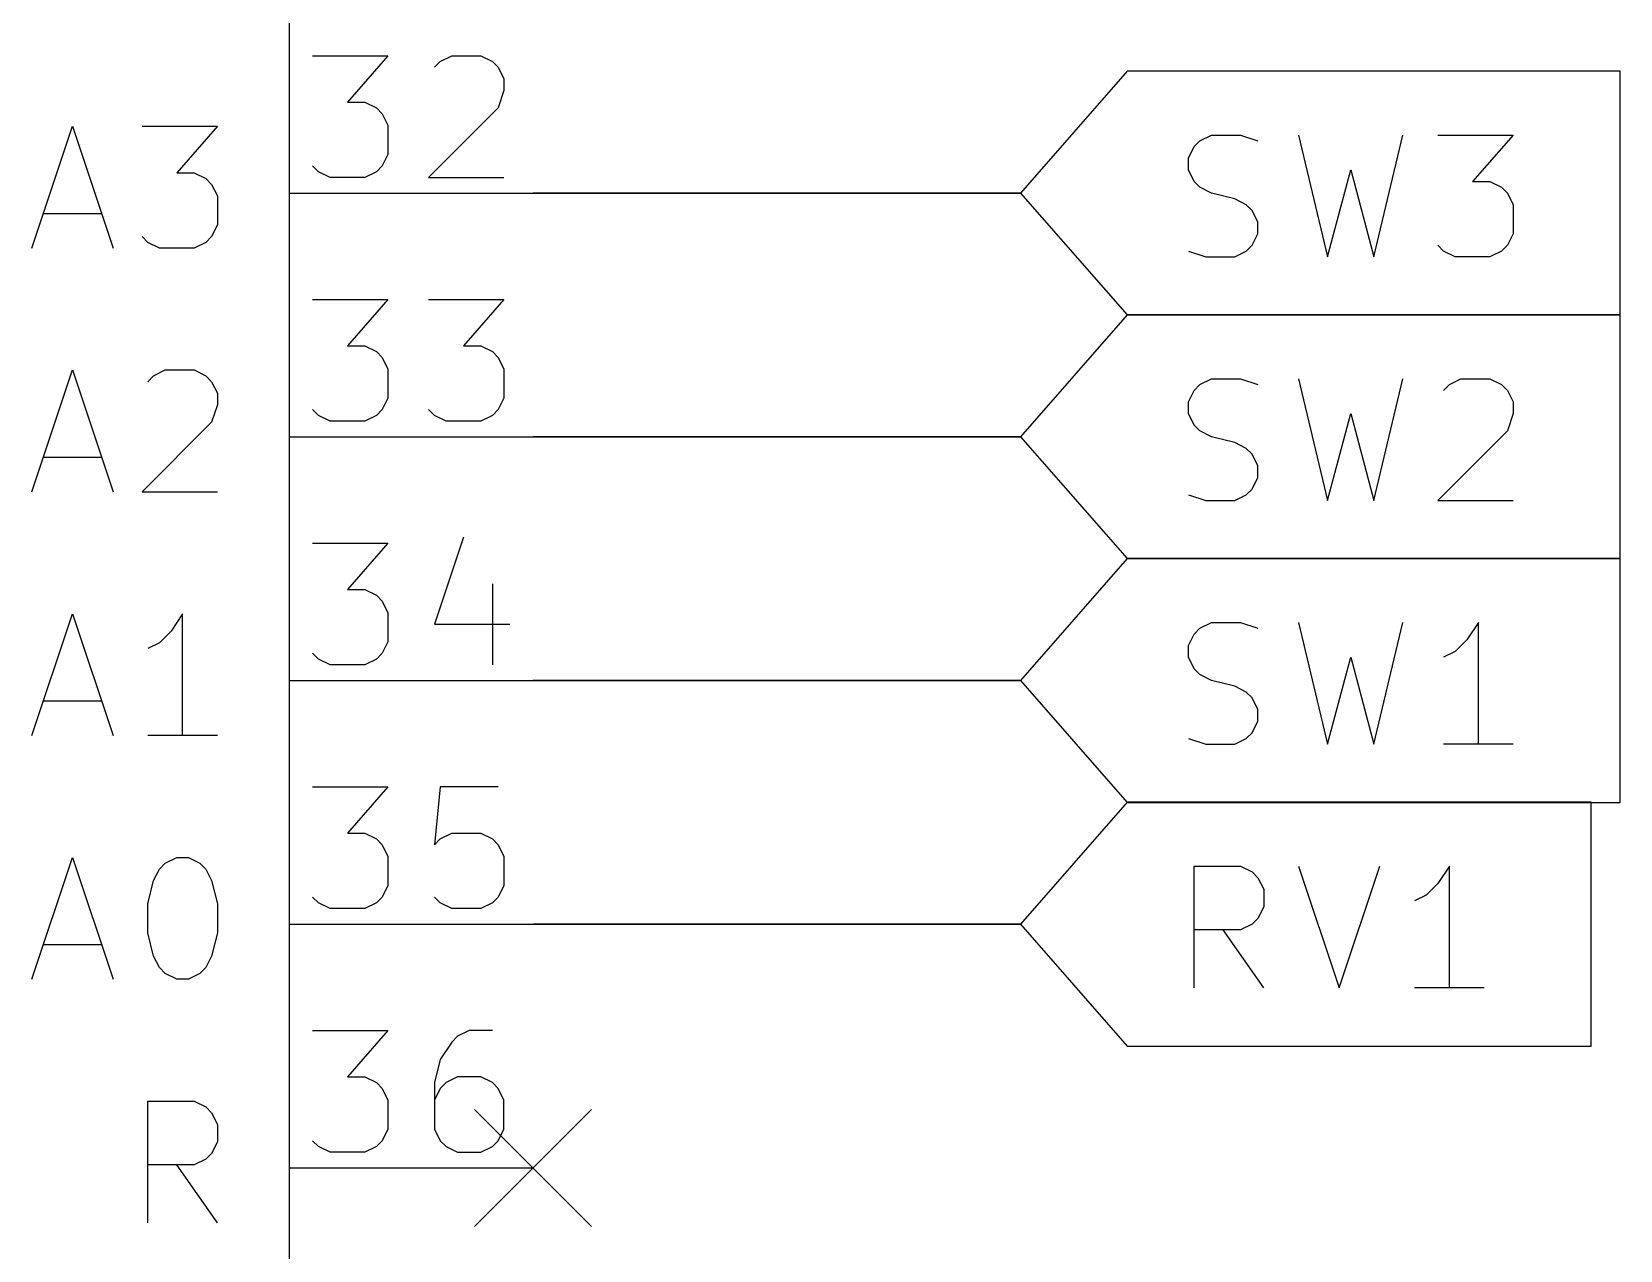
# Model space of a CAD drawing. Extents: x -4.8 to 16.7, y -9.4 to 5.7.
# Drawn here: x 12.927 to 14.394, y -1.806 to -0.681 of the extents above; entities that cross this region are included whole.
import ezdxf

# ---------------------------------------------------------------- set-up
doc = ezdxf.new("R2010")
doc.units = 0
doc.header["$MEASUREMENT"] = 0
for name, color, linetype in [('BLUE2', 5, 'CONTINUOUS'), ('CYAN2', 4, 'CONTINUOUS'), ('RED2', 1, 'CONTINUOUS'), ('RED3', 11, 'CONTINUOUS')]:
    doc.layers.add(name, color=color, linetype=linetype)
doc.layers.add('GREEN3', color=91, linetype='CONTINUOUS', lineweight=30)

msp = doc.modelspace()

# ---------------------------------------------------------------- linework, layer by layer
at = {"layer": 'BLUE2', "linetype": 'Continuous'}
for p, q in [((13.3358, -1.6757), (13.4438, -1.7837)), ((13.4438, -1.6757), (13.3358, -1.7837))]:
    msp.add_line(p, q, dxfattribs=at)
at = {"layer": 'CYAN2', "linetype": 'Continuous'}
for p, q in [((12.927, -0.8805), (12.9645, -0.768)), ((12.927, -0.8805), (12.9645, -0.768)), ((12.9645, -0.768), (13.002, -0.8805)), ((12.9645, -0.768), (13.002, -0.8805)), ((13.0288, -0.768), (13.0984, -0.768)), ((13.0288, -0.768), (13.0984, -0.768)), ((13.0984, -0.768), (13.0609, -0.8109)), ((13.0984, -0.768), (13.0609, -0.8109)), ((13.0609, -0.8109), (13.077, -0.8109)), ((13.0609, -0.8109), (13.077, -0.8109)), ((13.077, -0.8109), (13.0877, -0.8163)), ((13.077, -0.8109), (13.0877, -0.8163)), ((13.0877, -0.8163), (13.093, -0.8216)), ((13.0877, -0.8163), (13.093, -0.8216)), ((13.093, -0.8216), (13.0984, -0.8323)), ((13.093, -0.8216), (13.0984, -0.8323)), ((13.0984, -0.8323), (13.0984, -0.8591)), ((13.0984, -0.8323), (13.0984, -0.8591)), ((12.9377, -0.8484), (12.9913, -0.8484)), ((12.9377, -0.8484), (12.9913, -0.8484)), ((13.0984, -0.8591), (13.093, -0.8698)), ((13.0984, -0.8591), (13.093, -0.8698)), ((13.0341, -0.8752), (13.0288, -0.8698)), ((13.0341, -0.8752), (13.0288, -0.8698)), ((13.0449, -0.8805), (13.0341, -0.8752)), ((13.0449, -0.8805), (13.0341, -0.8752)), ((13.0877, -0.8752), (13.077, -0.8805)), ((13.0877, -0.8752), (13.077, -0.8805)), ((13.093, -0.8698), (13.0877, -0.8752)), ((13.093, -0.8698), (13.0877, -0.8752)), ((13.077, -0.8805), (13.0449, -0.8805)), ((13.077, -0.8805), (13.0449, -0.8805)), ((12.927, -1.1055), (12.9645, -0.993)), ((12.927, -1.1055), (12.9645, -0.993)), ((12.9645, -0.993), (13.002, -1.1055)), ((12.9645, -0.993), (13.002, -1.1055)), ((13.0395, -0.9984), (13.0502, -0.993)), ((13.0395, -0.9984), (13.0502, -0.993)), ((13.0502, -0.993), (13.077, -0.993)), ((13.0502, -0.993), (13.077, -0.993)), ((13.077, -0.993), (13.0877, -0.9984)), ((13.077, -0.993), (13.0877, -0.9984)), ((13.0341, -1.0038), (13.0395, -0.9984)), ((13.0341, -1.0038), (13.0395, -0.9984)), ((13.0877, -0.9984), (13.093, -1.0038)), ((13.0877, -0.9984), (13.093, -1.0038)), ((13.093, -1.0038), (13.0984, -1.0145)), ((13.093, -1.0038), (13.0984, -1.0145)), ((13.0984, -1.0252), (13.093, -1.0413)), ((13.0984, -1.0252), (13.093, -1.0413)), ((13.0984, -1.0145), (13.0984, -1.0252)), ((13.0984, -1.0145), (13.0984, -1.0252)), ((13.093, -1.0413), (13.0288, -1.1055)), ((13.093, -1.0413), (13.0288, -1.1055)), ((12.9377, -1.0734), (12.9913, -1.0734)), ((12.9377, -1.0734), (12.9913, -1.0734)), ((13.0288, -1.1055), (13.0984, -1.1055)), ((13.0288, -1.1055), (13.0984, -1.1055)), ((12.927, -1.3305), (12.9645, -1.218)), ((12.927, -1.3305), (12.9645, -1.218)), ((12.9645, -1.218), (13.002, -1.3305)), ((12.9645, -1.218), (13.002, -1.3305)), ((13.0663, -1.218), (13.0556, -1.2341)), ((13.0663, -1.218), (13.0556, -1.2341)), ((13.0663, -1.3305), (13.0663, -1.218)), ((13.0663, -1.3305), (13.0663, -1.218)), ((13.0449, -1.2448), (13.0341, -1.2502)), ((13.0449, -1.2448), (13.0341, -1.2502)), ((13.0556, -1.2341), (13.0449, -1.2448)), ((13.0556, -1.2341), (13.0449, -1.2448)), ((12.9377, -1.2984), (12.9913, -1.2984)), ((12.9377, -1.2984), (12.9913, -1.2984)), ((13.0984, -1.3305), (13.0341, -1.3305)), ((13.0984, -1.3305), (13.0341, -1.3305)), ((12.927, -1.5555), (12.9645, -1.443)), ((12.927, -1.5555), (12.9645, -1.443)), ((12.9645, -1.443), (13.002, -1.5555)), ((12.9645, -1.443), (13.002, -1.5555)), ((13.0449, -1.4538), (13.0502, -1.4484)), ((13.0449, -1.4538), (13.0502, -1.4484)), ((13.0502, -1.4484), (13.0609, -1.443)), ((13.0502, -1.4484), (13.0609, -1.443)), ((13.0609, -1.443), (13.0716, -1.443)), ((13.0609, -1.443), (13.0716, -1.443)), ((13.0716, -1.443), (13.0823, -1.4484)), ((13.0716, -1.443), (13.0823, -1.4484)), ((13.0823, -1.4484), (13.0877, -1.4538)), ((13.0823, -1.4484), (13.0877, -1.4538)), ((13.0341, -1.4859), (13.0395, -1.4645)), ((13.0341, -1.4859), (13.0395, -1.4645)), ((13.0395, -1.4645), (13.0449, -1.4538)), ((13.0395, -1.4645), (13.0449, -1.4538)), ((13.0877, -1.4538), (13.093, -1.4645)), ((13.0877, -1.4538), (13.093, -1.4645)), ((13.093, -1.4645), (13.0984, -1.4859)), ((13.093, -1.4645), (13.0984, -1.4859)), ((13.0341, -1.5127), (13.0341, -1.4859)), ((13.0341, -1.5127), (13.0341, -1.4859)), ((13.0984, -1.4859), (13.0984, -1.5127)), ((13.0984, -1.4859), (13.0984, -1.5127)), ((12.9377, -1.5234), (12.9913, -1.5234)), ((12.9377, -1.5234), (12.9913, -1.5234)), ((13.0395, -1.5341), (13.0341, -1.5127)), ((13.0395, -1.5341), (13.0341, -1.5127)), ((13.0984, -1.5127), (13.093, -1.5341)), ((13.0984, -1.5127), (13.093, -1.5341)), ((13.0449, -1.5448), (13.0395, -1.5341)), ((13.0449, -1.5448), (13.0395, -1.5341)), ((13.093, -1.5341), (13.0877, -1.5448)), ((13.093, -1.5341), (13.0877, -1.5448)), ((13.0502, -1.5502), (13.0449, -1.5448)), ((13.0502, -1.5502), (13.0449, -1.5448)), ((13.0609, -1.5555), (13.0502, -1.5502)), ((13.0609, -1.5555), (13.0502, -1.5502)), ((13.0823, -1.5502), (13.0716, -1.5555)), ((13.0823, -1.5502), (13.0716, -1.5555)), ((13.0877, -1.5448), (13.0823, -1.5502)), ((13.0877, -1.5448), (13.0823, -1.5502)), ((13.0716, -1.5555), (13.0609, -1.5555)), ((13.0716, -1.5555), (13.0609, -1.5555)), ((13.0341, -1.7805), (13.0341, -1.668)), ((13.0341, -1.668), (13.077, -1.668)), ((13.0341, -1.7805), (13.0341, -1.668)), ((13.0341, -1.668), (13.077, -1.668)), ((13.077, -1.668), (13.0877, -1.6734)), ((13.077, -1.668), (13.0877, -1.6734)), ((13.0877, -1.6734), (13.093, -1.6788)), ((13.0877, -1.6734), (13.093, -1.6788)), ((13.093, -1.6788), (13.0984, -1.6895)), ((13.093, -1.6788), (13.0984, -1.6895)), ((13.0984, -1.6895), (13.0984, -1.7055)), ((13.0984, -1.6895), (13.0984, -1.7055)), ((13.0984, -1.7055), (13.093, -1.7163)), ((13.0984, -1.7055), (13.093, -1.7163)), ((13.077, -1.727), (13.0341, -1.727)), ((13.077, -1.727), (13.0341, -1.727)), ((13.0984, -1.7805), (13.0609, -1.727)), ((13.0984, -1.7805), (13.0609, -1.727)), ((13.0877, -1.7216), (13.077, -1.727)), ((13.0877, -1.7216), (13.077, -1.727)), ((13.093, -1.7163), (13.0877, -1.7216)), ((13.093, -1.7163), (13.0877, -1.7216))]:
    msp.add_line(p, q, dxfattribs=at)
at = {"layer": 'GREEN3', "linetype": 'Continuous'}
for p, q in [((13.3898, -0.8297), (13.8398, -0.8297)), ((13.3898, -1.0547), (13.8398, -1.0547)), ((13.3898, -1.2797), (13.8398, -1.2797)), ((13.3898, -1.5047), (13.8398, -1.5047))]:
    msp.add_line(p, q, dxfattribs=at)
at = {"layer": 'RED2', "linetype": 'Continuous'}
for p, q in [((13.1648, -2.7422), (13.1648, 1.8703)), ((13.9383, -0.7171), (13.8398, -0.8297)), ((14.3937, -0.7171), (13.9383, -0.7171)), ((14.3937, -0.8297), (14.3937, -0.7171)), ((14.0056, -0.7814), (14.0163, -0.7761)), ((14.0163, -0.7761), (14.0431, -0.7761)), ((14.0431, -0.7761), (14.0592, -0.7814)), ((14.0967, -0.7761), (14.1234, -0.8886)), ((14.1663, -0.8886), (14.1931, -0.7761)), ((14.2252, -0.7761), (14.2949, -0.7761)), ((14.2949, -0.7761), (14.2574, -0.8189)), ((13.9949, -0.7975), (14.0002, -0.7868)), ((14.0002, -0.7868), (14.0056, -0.7814)), ((13.9949, -0.8082), (13.9949, -0.7975)), ((14.0002, -0.8189), (13.9949, -0.8082)), ((14.0056, -0.8243), (14.0002, -0.8189)), ((14.1234, -0.8886), (14.1449, -0.8082)), ((14.1449, -0.8082), (14.1663, -0.8886)), ((14.2574, -0.8189), (14.2734, -0.8189)), ((14.2734, -0.8189), (14.2842, -0.8243)), ((13.1648, -0.8297), (13.3898, -0.8297)), ((13.1648, -0.8297), (13.3898, -0.8297)), ((13.8398, -0.8297), (13.9383, -0.9422)), ((14.0163, -0.8297), (14.0056, -0.8243)), ((14.0377, -0.835), (14.0163, -0.8297)), ((14.0484, -0.8404), (14.0377, -0.835)), ((14.2842, -0.8243), (14.2895, -0.8297)), ((14.2895, -0.8297), (14.2949, -0.8404)), ((14.3937, -0.9422), (14.3937, -0.8297)), ((14.0538, -0.8457), (14.0484, -0.8404)), ((14.0592, -0.8565), (14.0538, -0.8457)), ((14.2949, -0.8404), (14.2949, -0.8672)), ((14.0592, -0.8672), (14.0592, -0.8565)), ((14.0484, -0.8832), (14.0538, -0.8779)), ((14.0538, -0.8779), (14.0592, -0.8672)), ((14.2306, -0.8832), (14.2252, -0.8779)), ((14.2895, -0.8779), (14.2842, -0.8832)), ((14.2949, -0.8672), (14.2895, -0.8779)), ((13.9949, -0.8832), (14.0109, -0.8886)), ((14.0109, -0.8886), (14.0377, -0.8886)), ((14.0377, -0.8886), (14.0484, -0.8832)), ((14.2413, -0.8886), (14.2306, -0.8832)), ((14.2734, -0.8886), (14.2413, -0.8886)), ((14.2842, -0.8832), (14.2734, -0.8886)), ((13.9383, -0.9421), (13.8398, -1.0547)), ((14.3937, -0.9421), (13.9383, -0.9421)), ((13.9383, -0.9422), (14.3937, -0.9422)), ((14.3937, -1.0547), (14.3937, -0.9421)), ((13.9949, -1.0225), (14.0002, -1.0118)), ((14.0002, -1.0118), (14.0056, -1.0064)), ((14.0056, -1.0064), (14.0163, -1.0011)), ((14.0163, -1.0011), (14.0431, -1.0011)), ((14.0431, -1.0011), (14.0592, -1.0064)), ((14.0967, -1.0011), (14.1234, -1.1136)), ((14.1663, -1.1136), (14.1931, -1.0011)), ((14.2306, -1.0118), (14.2359, -1.0064)), ((14.2359, -1.0064), (14.2466, -1.0011)), ((14.2466, -1.0011), (14.2734, -1.0011)), ((14.2734, -1.0011), (14.2842, -1.0064)), ((14.2842, -1.0064), (14.2895, -1.0118)), ((14.2895, -1.0118), (14.2949, -1.0225)), ((13.9949, -1.0332), (13.9949, -1.0225)), ((14.2949, -1.0225), (14.2949, -1.0332)), ((14.0002, -1.0439), (13.9949, -1.0332)), ((14.1234, -1.1136), (14.1449, -1.0332)), ((14.1449, -1.0332), (14.1663, -1.1136)), ((14.2949, -1.0332), (14.2895, -1.0493)), ((13.1648, -1.0547), (13.3898, -1.0547)), ((13.1648, -1.0547), (13.3898, -1.0547)), ((13.8398, -1.0547), (13.9383, -1.1672)), ((14.0056, -1.0493), (14.0002, -1.0439)), ((14.0163, -1.0547), (14.0056, -1.0493)), ((14.0377, -1.06), (14.0163, -1.0547)), ((14.2895, -1.0493), (14.2252, -1.1136)), ((14.3937, -1.1672), (14.3937, -1.0547)), ((14.0484, -1.0654), (14.0377, -1.06)), ((14.0538, -1.0707), (14.0484, -1.0654)), ((14.0592, -1.0815), (14.0538, -1.0707)), ((14.0592, -1.0922), (14.0592, -1.0815)), ((14.0538, -1.1029), (14.0592, -1.0922)), ((13.9949, -1.1082), (14.0109, -1.1136)), ((14.0109, -1.1136), (14.0377, -1.1136)), ((14.0377, -1.1136), (14.0484, -1.1082)), ((14.0484, -1.1082), (14.0538, -1.1029)), ((14.2252, -1.1136), (14.2949, -1.1136)), ((13.9383, -1.1671), (13.8398, -1.2797)), ((14.3937, -1.1671), (13.9383, -1.1671)), ((13.9383, -1.1672), (14.3937, -1.1672)), ((14.3937, -1.2797), (14.3937, -1.1671)), ((14.0002, -1.2368), (14.0056, -1.2314)), ((14.0056, -1.2314), (14.0163, -1.2261)), ((14.0163, -1.2261), (14.0431, -1.2261)), ((14.0431, -1.2261), (14.0592, -1.2314)), ((14.0967, -1.2261), (14.1234, -1.3386)), ((14.1663, -1.3386), (14.1931, -1.2261)), ((14.2627, -1.2261), (14.252, -1.2421)), ((14.2627, -1.3386), (14.2627, -1.2261)), ((13.9949, -1.2475), (14.0002, -1.2368)), ((14.252, -1.2421), (14.2413, -1.2529)), ((13.9949, -1.2582), (13.9949, -1.2475)), ((14.0002, -1.2689), (13.9949, -1.2582)), ((14.1234, -1.3386), (14.1449, -1.2582)), ((14.1449, -1.2582), (14.1663, -1.3386)), ((14.2413, -1.2529), (14.2306, -1.2582)), ((14.0056, -1.2743), (14.0002, -1.2689)), ((14.0163, -1.2797), (14.0056, -1.2743)), ((13.1648, -1.2797), (13.3898, -1.2797)), ((13.1648, -1.2797), (13.3898, -1.2797)), ((13.8398, -1.2797), (13.9383, -1.3922)), ((14.0377, -1.285), (14.0163, -1.2797)), ((14.0484, -1.2904), (14.0377, -1.285)), ((14.0538, -1.2957), (14.0484, -1.2904)), ((14.3937, -1.3922), (14.3937, -1.2797)), ((14.0592, -1.3065), (14.0538, -1.2957)), ((14.0538, -1.3279), (14.0592, -1.3172)), ((14.0592, -1.3172), (14.0592, -1.3065)), ((13.9949, -1.3332), (14.0109, -1.3386)), ((14.0377, -1.3386), (14.0484, -1.3332)), ((14.0484, -1.3332), (14.0538, -1.3279)), ((14.0109, -1.3386), (14.0377, -1.3386)), ((14.2949, -1.3386), (14.2306, -1.3386)), ((13.9383, -1.3921), (13.8398, -1.5047)), ((14.3669, -1.3921), (13.9383, -1.3921)), ((13.9383, -1.3922), (14.3937, -1.3922)), ((14.3669, -1.5047), (14.3669, -1.3921)), ((14.0002, -1.5636), (14.0002, -1.4511)), ((14.0002, -1.4511), (14.0431, -1.4511)), ((14.0431, -1.4511), (14.0538, -1.4564)), ((14.0967, -1.4511), (14.1341, -1.5636)), ((14.1341, -1.5636), (14.1717, -1.4511)), ((14.2359, -1.4511), (14.2252, -1.4671)), ((14.2359, -1.5636), (14.2359, -1.4511)), ((14.0538, -1.4564), (14.0592, -1.4618)), ((14.0592, -1.4618), (14.0645, -1.4725)), ((14.0645, -1.4725), (14.0645, -1.4886)), ((14.2145, -1.4779), (14.2038, -1.4832)), ((14.2252, -1.4671), (14.2145, -1.4779)), ((14.0645, -1.4886), (14.0592, -1.4993)), ((13.1648, -1.5047), (13.3898, -1.5047)), ((13.1648, -1.5047), (13.3898, -1.5047)), ((13.8398, -1.5047), (13.9383, -1.6172)), ((14.0431, -1.51), (14.0002, -1.51)), ((14.0645, -1.5636), (14.027, -1.51)), ((14.0538, -1.5047), (14.0431, -1.51)), ((14.0592, -1.4993), (14.0538, -1.5047)), ((14.3669, -1.6172), (14.3669, -1.5047)), ((14.2681, -1.5636), (14.2038, -1.5636)), ((13.9383, -1.6172), (14.3669, -1.6172)), ((13.1648, -1.7297), (13.3898, -1.7297)), ((13.1648, -1.7297), (13.3898, -1.7297))]:
    msp.add_line(p, q, dxfattribs=at)
at = {"layer": 'RED3', "linetype": 'Continuous'}
for p, q in [((13.1863, -0.7028), (13.2559, -0.7028)), ((13.1863, -0.7028), (13.2559, -0.7028)), ((13.2559, -0.7028), (13.2184, -0.7457)), ((13.2559, -0.7028), (13.2184, -0.7457)), ((13.3041, -0.7082), (13.3149, -0.7028)), ((13.3041, -0.7082), (13.3149, -0.7028)), ((13.3149, -0.7028), (13.3416, -0.7028)), ((13.3149, -0.7028), (13.3416, -0.7028)), ((13.3416, -0.7028), (13.3523, -0.7082)), ((13.3416, -0.7028), (13.3523, -0.7082)), ((13.2988, -0.7135), (13.3041, -0.7082)), ((13.2988, -0.7135), (13.3041, -0.7082)), ((13.3523, -0.7082), (13.3577, -0.7135)), ((13.3523, -0.7082), (13.3577, -0.7135)), ((13.3577, -0.7135), (13.363, -0.7242)), ((13.3577, -0.7135), (13.363, -0.7242)), ((13.363, -0.7242), (13.363, -0.7349)), ((13.363, -0.7242), (13.363, -0.7349)), ((13.2184, -0.7457), (13.2345, -0.7457)), ((13.2184, -0.7457), (13.2345, -0.7457)), ((13.2345, -0.7457), (13.2452, -0.751)), ((13.2345, -0.7457), (13.2452, -0.751)), ((13.363, -0.7349), (13.3577, -0.751)), ((13.363, -0.7349), (13.3577, -0.751)), ((13.2452, -0.751), (13.2505, -0.7564)), ((13.2452, -0.751), (13.2505, -0.7564)), ((13.2505, -0.7564), (13.2559, -0.7671)), ((13.2505, -0.7564), (13.2559, -0.7671)), ((13.3577, -0.751), (13.2934, -0.8153)), ((13.3577, -0.751), (13.2934, -0.8153)), ((13.2559, -0.7671), (13.2559, -0.7939)), ((13.2559, -0.7671), (13.2559, -0.7939)), ((13.1916, -0.8099), (13.1863, -0.8046)), ((13.1916, -0.8099), (13.1863, -0.8046)), ((13.2505, -0.8046), (13.2452, -0.8099)), ((13.2505, -0.8046), (13.2452, -0.8099)), ((13.2559, -0.7939), (13.2505, -0.8046)), ((13.2559, -0.7939), (13.2505, -0.8046)), ((13.2024, -0.8153), (13.1916, -0.8099)), ((13.2024, -0.8153), (13.1916, -0.8099)), ((13.2345, -0.8153), (13.2024, -0.8153)), ((13.2345, -0.8153), (13.2024, -0.8153)), ((13.2452, -0.8099), (13.2345, -0.8153)), ((13.2452, -0.8099), (13.2345, -0.8153)), ((13.2934, -0.8153), (13.363, -0.8153)), ((13.2934, -0.8153), (13.363, -0.8153)), ((13.1863, -0.9278), (13.2559, -0.9278)), ((13.1863, -0.9278), (13.2559, -0.9278)), ((13.2559, -0.9278), (13.2184, -0.9707)), ((13.2559, -0.9278), (13.2184, -0.9707)), ((13.2934, -0.9278), (13.363, -0.9278)), ((13.2934, -0.9278), (13.363, -0.9278)), ((13.363, -0.9278), (13.3256, -0.9707)), ((13.363, -0.9278), (13.3256, -0.9707)), ((13.2184, -0.9707), (13.2345, -0.9707)), ((13.2184, -0.9707), (13.2345, -0.9707)), ((13.2345, -0.9707), (13.2452, -0.976)), ((13.2345, -0.9707), (13.2452, -0.976)), ((13.2452, -0.976), (13.2505, -0.9814)), ((13.2452, -0.976), (13.2505, -0.9814)), ((13.2505, -0.9814), (13.2559, -0.9921)), ((13.2505, -0.9814), (13.2559, -0.9921)), ((13.3256, -0.9707), (13.3416, -0.9707)), ((13.3256, -0.9707), (13.3416, -0.9707)), ((13.3416, -0.9707), (13.3523, -0.976)), ((13.3416, -0.9707), (13.3523, -0.976)), ((13.3523, -0.976), (13.3577, -0.9814)), ((13.3523, -0.976), (13.3577, -0.9814)), ((13.3577, -0.9814), (13.363, -0.9921)), ((13.3577, -0.9814), (13.363, -0.9921)), ((13.2559, -0.9921), (13.2559, -1.0189)), ((13.2559, -0.9921), (13.2559, -1.0189)), ((13.363, -0.9921), (13.363, -1.0189)), ((13.363, -0.9921), (13.363, -1.0189)), ((13.2559, -1.0189), (13.2505, -1.0296)), ((13.2559, -1.0189), (13.2505, -1.0296)), ((13.363, -1.0189), (13.3577, -1.0296)), ((13.363, -1.0189), (13.3577, -1.0296)), ((13.1916, -1.0349), (13.1863, -1.0296)), ((13.1916, -1.0349), (13.1863, -1.0296)), ((13.2024, -1.0403), (13.1916, -1.0349)), ((13.2024, -1.0403), (13.1916, -1.0349)), ((13.2345, -1.0403), (13.2024, -1.0403)), ((13.2345, -1.0403), (13.2024, -1.0403)), ((13.2452, -1.0349), (13.2345, -1.0403)), ((13.2452, -1.0349), (13.2345, -1.0403)), ((13.2505, -1.0296), (13.2452, -1.0349)), ((13.2505, -1.0296), (13.2452, -1.0349)), ((13.2988, -1.0349), (13.2934, -1.0296)), ((13.2988, -1.0349), (13.2934, -1.0296)), ((13.3095, -1.0403), (13.2988, -1.0349)), ((13.3095, -1.0403), (13.2988, -1.0349)), ((13.3416, -1.0403), (13.3095, -1.0403)), ((13.3416, -1.0403), (13.3095, -1.0403)), ((13.3523, -1.0349), (13.3416, -1.0403)), ((13.3523, -1.0349), (13.3416, -1.0403)), ((13.3577, -1.0296), (13.3523, -1.0349)), ((13.3577, -1.0296), (13.3523, -1.0349)), ((13.1863, -1.1528), (13.2559, -1.1528)), ((13.1863, -1.1528), (13.2559, -1.1528)), ((13.2559, -1.1528), (13.2184, -1.1957)), ((13.2559, -1.1528), (13.2184, -1.1957)), ((13.3256, -1.1474), (13.2988, -1.2278)), ((13.3256, -1.1474), (13.2988, -1.2278)), ((13.2184, -1.1957), (13.2345, -1.1957)), ((13.2184, -1.1957), (13.2345, -1.1957)), ((13.2345, -1.1957), (13.2452, -1.201)), ((13.2345, -1.1957), (13.2452, -1.201)), ((13.2452, -1.201), (13.2505, -1.2064)), ((13.2452, -1.201), (13.2505, -1.2064)), ((13.3523, -1.1903), (13.3523, -1.2653)), ((13.3523, -1.1903), (13.3523, -1.2653)), ((13.2505, -1.2064), (13.2559, -1.2171)), ((13.2505, -1.2064), (13.2559, -1.2171)), ((13.2559, -1.2171), (13.2559, -1.2439)), ((13.2559, -1.2171), (13.2559, -1.2439)), ((13.2988, -1.2278), (13.3684, -1.2278)), ((13.2988, -1.2278), (13.3684, -1.2278)), ((13.2559, -1.2439), (13.2505, -1.2546)), ((13.2559, -1.2439), (13.2505, -1.2546)), ((13.1916, -1.2599), (13.1863, -1.2546)), ((13.1916, -1.2599), (13.1863, -1.2546)), ((13.2024, -1.2653), (13.1916, -1.2599)), ((13.2024, -1.2653), (13.1916, -1.2599)), ((13.2452, -1.2599), (13.2345, -1.2653)), ((13.2452, -1.2599), (13.2345, -1.2653)), ((13.2505, -1.2546), (13.2452, -1.2599)), ((13.2505, -1.2546), (13.2452, -1.2599)), ((13.2345, -1.2653), (13.2024, -1.2653)), ((13.2345, -1.2653), (13.2024, -1.2653)), ((13.1863, -1.3778), (13.2559, -1.3778)), ((13.1863, -1.3778), (13.2559, -1.3778)), ((13.2559, -1.3778), (13.2184, -1.4207)), ((13.2559, -1.3778), (13.2184, -1.4207)), ((13.3041, -1.3778), (13.2988, -1.4314)), ((13.3041, -1.3778), (13.2988, -1.4314)), ((13.3577, -1.3778), (13.3041, -1.3778)), ((13.3577, -1.3778), (13.3041, -1.3778)), ((13.2184, -1.4207), (13.2345, -1.4207)), ((13.2184, -1.4207), (13.2345, -1.4207)), ((13.2345, -1.4207), (13.2452, -1.426)), ((13.2345, -1.4207), (13.2452, -1.426)), ((13.3041, -1.426), (13.3149, -1.4207)), ((13.3041, -1.426), (13.3149, -1.4207)), ((13.3149, -1.4207), (13.3416, -1.4207)), ((13.3149, -1.4207), (13.3416, -1.4207)), ((13.3416, -1.4207), (13.3523, -1.426)), ((13.3416, -1.4207), (13.3523, -1.426)), ((13.2452, -1.426), (13.2505, -1.4314)), ((13.2452, -1.426), (13.2505, -1.4314)), ((13.2505, -1.4314), (13.2559, -1.4421)), ((13.2505, -1.4314), (13.2559, -1.4421)), ((13.2988, -1.4314), (13.3041, -1.426)), ((13.2988, -1.4314), (13.3041, -1.426)), ((13.3523, -1.426), (13.3577, -1.4314)), ((13.3523, -1.426), (13.3577, -1.4314)), ((13.3577, -1.4314), (13.363, -1.4421)), ((13.3577, -1.4314), (13.363, -1.4421)), ((13.2559, -1.4421), (13.2559, -1.4689)), ((13.2559, -1.4421), (13.2559, -1.4689)), ((13.363, -1.4421), (13.363, -1.4689)), ((13.363, -1.4421), (13.363, -1.4689)), ((13.1916, -1.4849), (13.1863, -1.4796)), ((13.1916, -1.4849), (13.1863, -1.4796)), ((13.2505, -1.4796), (13.2452, -1.4849)), ((13.2505, -1.4796), (13.2452, -1.4849)), ((13.2559, -1.4689), (13.2505, -1.4796)), ((13.2559, -1.4689), (13.2505, -1.4796)), ((13.3041, -1.4849), (13.2988, -1.4796)), ((13.3041, -1.4849), (13.2988, -1.4796)), ((13.3577, -1.4796), (13.3523, -1.4849)), ((13.3577, -1.4796), (13.3523, -1.4849)), ((13.363, -1.4689), (13.3577, -1.4796)), ((13.363, -1.4689), (13.3577, -1.4796)), ((13.2024, -1.4903), (13.1916, -1.4849)), ((13.2024, -1.4903), (13.1916, -1.4849)), ((13.2345, -1.4903), (13.2024, -1.4903)), ((13.2345, -1.4903), (13.2024, -1.4903)), ((13.2452, -1.4849), (13.2345, -1.4903)), ((13.2452, -1.4849), (13.2345, -1.4903)), ((13.3149, -1.4903), (13.3041, -1.4849)), ((13.3149, -1.4903), (13.3041, -1.4849)), ((13.3416, -1.4903), (13.3149, -1.4903)), ((13.3416, -1.4903), (13.3149, -1.4903)), ((13.3523, -1.4849), (13.3416, -1.4903)), ((13.3523, -1.4849), (13.3416, -1.4903)), ((13.1863, -1.6028), (13.2559, -1.6028)), ((13.1863, -1.6028), (13.2559, -1.6028)), ((13.2559, -1.6028), (13.2184, -1.6457)), ((13.2559, -1.6028), (13.2184, -1.6457)), ((13.3202, -1.6082), (13.3149, -1.6135)), ((13.3202, -1.6082), (13.3149, -1.6135)), ((13.3309, -1.6028), (13.3202, -1.6082)), ((13.3309, -1.6028), (13.3202, -1.6082)), ((13.3523, -1.6028), (13.3309, -1.6028)), ((13.3523, -1.6028), (13.3309, -1.6028)), ((13.3149, -1.6135), (13.3041, -1.6296)), ((13.3149, -1.6135), (13.3041, -1.6296)), ((13.3041, -1.6296), (13.2988, -1.651)), ((13.3041, -1.6296), (13.2988, -1.651)), ((13.2184, -1.6457), (13.2345, -1.6457)), ((13.2184, -1.6457), (13.2345, -1.6457)), ((13.2345, -1.6457), (13.2452, -1.651)), ((13.2345, -1.6457), (13.2452, -1.651)), ((13.2452, -1.651), (13.2505, -1.6564)), ((13.2452, -1.651), (13.2505, -1.6564)), ((13.2505, -1.6564), (13.2559, -1.6671)), ((13.2505, -1.6564), (13.2559, -1.6671)), ((13.2988, -1.651), (13.2988, -1.6939)), ((13.2988, -1.651), (13.2988, -1.6939)), ((13.3041, -1.6564), (13.2988, -1.6671)), ((13.3041, -1.6564), (13.2988, -1.6671)), ((13.3095, -1.651), (13.3041, -1.6564)), ((13.3095, -1.651), (13.3041, -1.6564)), ((13.3202, -1.6457), (13.3095, -1.651)), ((13.3202, -1.6457), (13.3095, -1.651)), ((13.3416, -1.6457), (13.3202, -1.6457)), ((13.3416, -1.6457), (13.3202, -1.6457)), ((13.3523, -1.651), (13.3416, -1.6457)), ((13.3523, -1.651), (13.3416, -1.6457)), ((13.3577, -1.6564), (13.3523, -1.651)), ((13.3577, -1.6564), (13.3523, -1.651)), ((13.363, -1.6671), (13.3577, -1.6564)), ((13.363, -1.6671), (13.3577, -1.6564)), ((13.2559, -1.6671), (13.2559, -1.6939)), ((13.2559, -1.6671), (13.2559, -1.6939)), ((13.363, -1.6939), (13.363, -1.6671)), ((13.363, -1.6939), (13.363, -1.6671)), ((13.2559, -1.6939), (13.2505, -1.7046)), ((13.2559, -1.6939), (13.2505, -1.7046)), ((13.2988, -1.6939), (13.3041, -1.7046)), ((13.2988, -1.6939), (13.3041, -1.7046)), ((13.3577, -1.7046), (13.363, -1.6939)), ((13.3577, -1.7046), (13.363, -1.6939)), ((13.1916, -1.7099), (13.1863, -1.7046)), ((13.1916, -1.7099), (13.1863, -1.7046)), ((13.2024, -1.7153), (13.1916, -1.7099)), ((13.2024, -1.7153), (13.1916, -1.7099)), ((13.2345, -1.7153), (13.2024, -1.7153)), ((13.2345, -1.7153), (13.2024, -1.7153)), ((13.2452, -1.7099), (13.2345, -1.7153)), ((13.2452, -1.7099), (13.2345, -1.7153)), ((13.2505, -1.7046), (13.2452, -1.7099)), ((13.2505, -1.7046), (13.2452, -1.7099)), ((13.3041, -1.7046), (13.3095, -1.7099)), ((13.3041, -1.7046), (13.3095, -1.7099)), ((13.3095, -1.7099), (13.3202, -1.7153)), ((13.3095, -1.7099), (13.3202, -1.7153)), ((13.3202, -1.7153), (13.3416, -1.7153)), ((13.3202, -1.7153), (13.3416, -1.7153)), ((13.3416, -1.7153), (13.3523, -1.7099)), ((13.3416, -1.7153), (13.3523, -1.7099)), ((13.3523, -1.7099), (13.3577, -1.7046)), ((13.3523, -1.7099), (13.3577, -1.7046))]:
    msp.add_line(p, q, dxfattribs=at)

doc.saveas('drawing.dxf')
